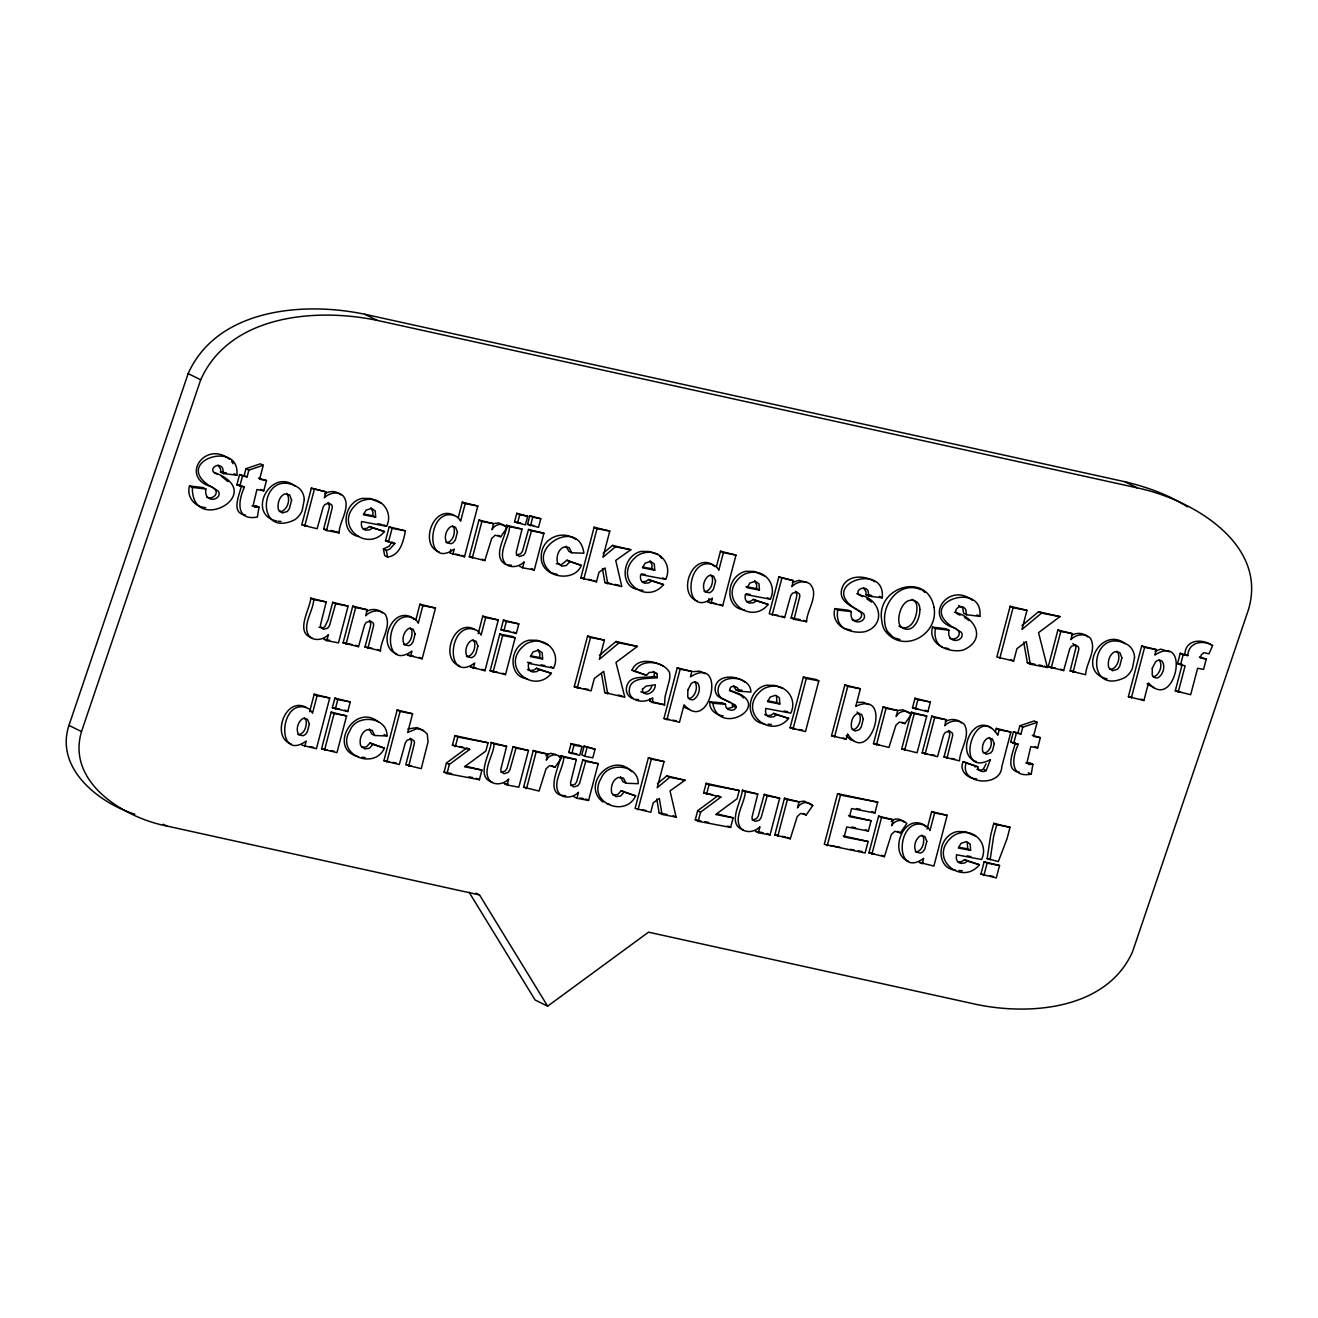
<?xml version="1.0" encoding="UTF-8"?>
<svg xmlns="http://www.w3.org/2000/svg" width="1318" height="1318" viewBox="0 0 1318 1318"><rect width="100%" height="100%" fill="white"/><g stroke="black" fill="none" stroke-linecap="round" stroke-linejoin="round"><path stroke-width="1.5" d="M727.239 708.623L732.511 707.288L732.314 703.482M723.203 715.888C716.053 715.163 708.82 709.694 709.891 701.835L722.626 702.873L725.543 704.306C724.752 709.908 733.829 712.577 736.021 707.535L735.23 704.932L718.92 696.942A11.203 9.621 -63.8 0 1 715.048 689.429C715.41 674.305 736.004 674.668 744.818 682.147M205.723 507.595C194.685 507.133 186.382 496.787 189.479 485.98L202.923 487.561L205.855 488.994L205.657 492.322A8.007 6.87 -63.8 0 0 208.145 497.66C212.544 501.796 221.819 497.397 218.426 491.235L209.167 485.502M859.6 595.11C880.193 598.043 886.866 624.65 865.399 631.569C851.362 634.765 830.076 625.951 834.854 608.603L848.314 610.185L851.23 611.618L851.049 614.929A8.007 6.87 -63.8 0 0 853.537 620.284C857.936 624.419 867.211 620.004 863.801 613.859C855.514 607.203 837.82 603.249 841.79 588.965C845.662 574.681 864.592 574.632 874.855 581.798M954.479 612.195C975.847 617.022 987.1 639.905 963.03 650.12C948.993 653.316 927.724 644.502 932.485 627.154L945.945 628.735L948.861 630.169L948.68 633.48A8.007 6.87 -63.8 0 0 951.168 638.835C955.566 642.97 964.842 638.555 961.448 632.409L952.189 626.676M375.646 517.15L363.356 514.811L366.107 510.148L371.544 508.386L375.235 510.939L375.646 517.15L372.73 515.717L372.978 512.092L370.836 507.825M542.621 658.951L530.33 656.611L533.065 651.949L538.518 650.186L542.209 652.74L542.621 658.951L539.705 657.517L539.952 653.876L537.81 649.626M654.733 570.167L642.443 567.844L645.177 563.165L650.631 561.402L654.321 563.956L654.733 570.167L651.8 568.733L652.064 565.109L649.922 560.858M759.415 590.069L747.125 587.729L749.86 583.05L755.313 581.287L759.003 583.841L759.415 590.069L756.499 588.619L756.746 584.994L754.604 580.744M779.811 704.01L767.521 701.687L770.256 697.008L775.709 695.245L779.399 697.799L779.811 704.01L776.895 702.576L776.483 696.365M970.608 850.341L958.318 848.001L961.053 843.339L966.506 841.576L970.196 844.13L970.608 850.341L967.692 848.907L967.28 842.696M218.047 465.205L220.584 469.027L220.617 472.141L223.533 473.574L236.861 475.205C240.667 439.224 173.745 460.707 208.178 484.892M863.438 587.812L865.975 591.65L866.008 594.764L868.924 596.197L882.236 597.828C886.058 561.847 819.121 583.33 853.553 607.499M958.548 605.489L962.75 607.911L963.639 613.315L966.555 614.748L979.867 616.363C983.689 580.398 916.751 601.881 951.184 626.05M189.479 485.98L192.395 487.413C191.341 536.344 269.893 493.179 214.224 472.487M834.854 608.603L837.77 610.036C836.436 616.791 838.001 625.144 844.657 628.554M932.485 627.154L935.418 628.587C934.067 635.342 935.632 643.695 942.288 647.105M633.101 698.639C628.06 697.189 625.144 691.505 626.693 686.53C629.839 673.959 645.128 678.852 654.305 676.233L654.305 672.427L653.201 671.406M634.93 671.62C640.433 657.995 663.251 661.092 669.379 672.114A16.574 14.218 -63.8 0 1 669.297 680.483L665.046 696.695L664.552 704.817L652.838 702.593L652.674 697.832C645.721 703.351 631.157 702.428 629.296 692.23C628.175 676.562 647.039 678.984 657.221 677.683L657.221 673.86L654.156 672.196L649.263 672.427L646.479 675.31L632.014 670.187C637.072 657.435 654.074 660.779 663.465 666.183M987.166 858.562L990.741 834.871L993.772 823.322L1010.033 827.292L1007.001 838.841L998.336 861.56L987.166 858.562L990.461 859.188M990.082 859.995L993.657 836.304L996.688 824.755L993.772 823.322M252.002 505.881L256.087 505.717L259.003 507.15L257.372 517.051C235.741 521.055 237.899 501.153 244.407 487.166L241.474 485.732C239.678 494.332 230.222 513.279 245.51 515.107M1032.884 764.275L1028.781 764.44L1026.953 762.858L1030.775 746.647L1037.645 747.949L1040.347 737.652L1033.493 736.35L1037.151 722.363L1022.752 727.223L1020.972 733.961L1013.46 731.655L1010.758 741.968L1018.27 744.275C1011.779 758.262 1009.621 778.18 1031.253 774.16L1032.884 764.275L1029.968 762.825L1025.865 762.99M244.407 487.166L236.878 484.859L239.579 474.546L247.109 476.852L248.871 470.114L263.271 465.254L259.613 479.225L266.483 480.543L263.765 490.84L256.911 489.538L253.072 505.733L254.918 507.315L259.003 507.15M239.794 486.293L242.512 475.979L239.579 474.546M244.192 475.419L245.955 468.681L260.354 463.821L263.271 465.254M311.377 488.187L301.74 524.926L317.127 528.732L323.223 506.903L325.002 504.399L329.187 503.163L331.988 505.206L332.334 507.315L326.551 530.511L339.088 532.9C339.088 521.434 352.499 505.321 342.285 494.975C336.568 491.284 328.923 493.097 324.343 497.809L325.908 491.828L311.377 488.187L325.908 491.828M304.656 526.36L314.294 489.621M326.551 530.511L323.635 529.078L328.923 508.88L329.418 505.865L328.001 502.438M318.923 627.203L322.811 627.813L324.821 626.676L328.067 619.987L332.696 602.31L335.629 603.743L329.516 625.605L327.737 628.109L323.569 629.345L320.752 627.286L320.422 625.177L326.205 601.964L310.751 598.141C310.438 608.405 294.392 632.591 311.905 637.797M310.751 598.141L313.668 599.575C313.651 611.041 300.257 627.137 310.455 637.5C316.155 641.191 323.8 639.411 328.38 634.699L326.815 640.647L338.462 642.854L348.1 606.115L332.696 602.31M309.598 711.786L314.211 694.207L329.731 698.029L316.419 748.756L301.822 745.098M314.211 694.207L317.127 695.64L312.514 713.219A14.136 12.126 -63.8 0 0 306.88 707.782C279.152 697.832 275.857 762.776 306.171 741.095L304.738 746.532M367.92 648.456L373.702 625.243L373.373 623.15L370.556 621.107L366.371 622.343L364.608 624.847L358.512 646.66L343.108 642.854L352.746 606.132L367.294 609.773L365.712 615.753C370.638 610.498 379.963 608.867 385.268 614.369C391.957 625.77 381.001 639.214 380.457 650.845L365.004 647.023L370.292 626.824L370.786 623.809L369.369 620.366M346.024 644.304L355.662 607.565L352.746 606.132M321.559 748.838L331.213 712.115L346.601 715.921L336.963 752.644L321.559 748.838L326.913 749.86M332.35 707.717L334.871 698.128L350.258 701.934L347.754 711.522L332.35 707.717L339.484 709.068M324.492 750.288L334.129 713.549L331.213 712.115M335.283 709.15L337.787 699.561L334.871 698.128M384.461 531.533L372.5 527.925L369.715 529.82L365.959 530.198A6.936 5.964 -63.8 0 1 361.363 524.613L361.56 521.549L386.569 526.31C393.785 511.928 380.82 495.832 365.185 499.819A18.452 15.832 -63.8 0 0 355.415 505.173C333.882 525.981 367.129 552.934 384.461 531.533L369.584 526.492L366.799 528.386L363.043 528.765M394.807 543.494L385.515 540.841L389.189 526.87L405.433 530.841C403.374 541.352 400.375 555.207 387.607 557.086L384.691 555.652L383.39 548.931L389.255 546.146L391.891 542.06L394.807 543.494L389.798 549.079L386.306 550.364L383.39 548.931M388.431 542.275L392.105 528.304L389.189 526.87M415.862 619.839L419.964 604.221L435.484 608.059L422.172 658.769L407.575 655.112L413.424 656.216M419.964 604.221L422.88 605.654L418.267 623.233A14.136 12.126 -63.8 0 0 412.633 617.796C384.905 607.845 381.61 672.806 411.924 651.108L410.491 656.545M408.695 766.285L414.478 743.072L414.149 740.963L411.331 738.92L407.147 740.172L405.384 742.677L399.288 764.489L383.884 760.684L397.196 709.974L412.583 713.779L407.69 732.462L416.85 728.722L422.501 729.694L427.246 734.027L428.053 741.902L421.233 768.658L405.779 764.852L411.068 744.637L411.562 741.639L410.145 738.195M386.8 762.117L400.112 711.407L397.196 709.974M458.203 517.809L462.305 502.191L477.824 506.013L464.513 556.74L449.916 553.082L450.871 549.458M462.305 502.191L465.221 503.624L460.608 521.203A14.136 12.126 -63.8 0 0 454.974 515.766C427.246 505.815 423.951 570.76 454.265 549.079L452.832 554.516M500.725 536.739L495.173 535.19L491.746 538.387L484.777 560.578L469.323 556.756L478.961 520.033L493.558 523.674L491.976 529.704C494.975 523.938 502.801 522.356 507.216 527.431L500.725 536.739L497.809 535.306M472.239 558.206L481.877 521.467L478.961 520.033M478.154 633.727L482.767 616.149L498.286 619.987L484.991 670.697L470.394 667.04L476.226 668.16M516.475 555.043L520.643 553.807L522.422 551.303L528.534 529.441L531.451 530.874L525.338 552.736L523.559 555.24L519.391 556.476L516.59 554.417L516.244 552.308L522.043 529.095L506.59 525.272C506.771 536.212 491.449 555.982 505.354 564.252M446.983 773.551L444.067 772.117L446.456 762.99L466.786 747.965L469.702 749.398L449.372 764.424L446.983 773.551L479.406 779.712L481.927 770.107L465.452 766.087M482.767 616.149L485.683 617.598L481.086 635.161A14.136 12.126 -63.8 0 0 475.452 629.74C447.708 619.789 444.413 684.734 474.727 663.053L473.31 668.473M506.59 525.272L509.506 526.706C509.489 538.172 496.079 554.268 506.277 564.631C511.977 568.305 519.638 566.542 524.202 561.83L522.636 567.778L534.284 569.986L543.922 533.246L528.534 529.441M469.702 749.398L452.404 745.23L454.924 735.609L488.039 742.792L485.881 751.013L464.496 766.779L481.927 770.107M455.32 746.663L457.84 737.042L454.924 735.609M514.547 521.928L516.804 513.279L527.694 516.228L525.437 524.877L514.547 521.928L520.511 523.048M517.463 523.361L519.737 514.712L516.804 513.279M527.546 524.383L529.803 515.733L540.792 518.715L538.518 527.365L527.546 524.383L533.592 525.536M490.131 670.796L499.769 634.057L512.241 636.429L515.157 637.863L505.519 674.602L490.131 670.796L497.265 672.147M500.922 629.658L503.427 620.086L518.831 623.892L516.31 633.464L500.922 629.658L509.835 631.355M530.462 525.833L532.719 517.183L529.803 515.733M493.047 672.229L502.685 635.49L499.769 634.057M503.838 631.091L506.343 621.519L503.427 620.086M501.021 772.266L505.189 771.014L506.969 768.526L513.081 746.663L515.997 748.097L509.885 769.959L508.105 772.463L503.937 773.699L501.12 771.64L500.791 769.531L506.59 746.317L491.12 742.495C490.807 752.759 474.76 776.928 492.273 782.151M491.12 742.495L494.052 743.929C494.036 755.395 480.625 771.491 490.823 781.838C496.524 785.528 504.184 783.765 508.748 779.037L507.183 785.001L518.831 787.208L528.469 750.469L513.081 746.663M551.418 673.333L539.474 669.725L536.69 671.62L532.917 671.999A6.936 5.964 -63.8 0 1 528.32 666.414L528.518 663.349L553.544 668.111C560.76 653.712 547.777 637.632 532.143 641.619A18.452 15.832 -63.8 0 0 522.389 646.973C500.84 667.781 534.087 694.734 551.418 673.333L536.541 668.275L533.757 670.187L530.001 670.565A6.936 5.964 -63.8 0 1 527.513 669.462M555.01 767.208L549.458 765.659L546.031 768.855L539.062 791.047L523.608 787.225L533.246 750.502L547.843 754.143L546.262 760.173C549.244 754.407 557.069 752.825 561.501 757.899L555.01 767.208L552.094 765.774M607.779 583.956L605.044 567.976L598.982 572.259L596.477 581.798L580.81 577.943L594.121 527.233L609.789 531.088L602.919 557.267L615.44 546.838L630.795 549.754L615.737 560.414L621.832 586.625L604.863 582.523L602.474 568.536M526.525 788.675L536.162 751.935L533.246 750.502M583.726 579.376L597.038 528.666L594.121 527.233M607.73 694.026L603.726 671.356L594.319 678.473L591.074 690.863L574.269 686.777L587.581 636.067L604.385 640.136L599.361 659.313L618.933 642.904L637.401 646.413L615.967 662.443L624.831 697.271L604.814 692.576L601.469 673.696M577.185 688.21L590.497 637.5L587.581 636.067M570.76 785.512L574.928 784.276L576.707 781.772L582.82 759.909L585.736 761.343L579.623 783.205L577.844 785.709L573.676 786.945L570.859 784.885L570.529 782.777L576.312 759.563L560.858 755.741C560.051 765.478 543.032 795.874 565.669 795.693M560.858 755.741L563.774 757.175C563.774 768.641 550.364 784.737 560.562 795.1C566.262 798.774 573.923 797.011 578.487 792.299L576.922 798.247L588.569 800.454L598.207 763.715L582.82 759.909M568.816 752.38L571.089 743.747L579.063 745.247L581.979 746.696L579.706 755.346L568.816 752.38L576.79 753.896M571.748 753.83L574.005 745.181L571.089 743.747M584.088 746.202L581.815 754.852L584.747 756.301L592.803 757.817L595.077 749.184L584.088 746.202L595.077 749.184M584.747 756.301L587.004 747.652M663.531 584.566L651.586 580.941L648.802 582.853L645.029 583.215A6.936 5.964 -63.8 0 1 640.433 577.646L640.63 574.582L665.656 579.327C672.872 564.944 659.89 548.848 644.255 552.835A18.452 15.832 -63.8 0 0 634.502 558.189C612.952 578.997 646.199 605.951 663.531 584.566L648.654 579.508L645.869 581.403L642.113 581.782M685.08 780.223L669.725 777.307L657.204 787.736L664.074 761.557L648.407 757.702L635.095 808.412L650.762 812.267L653.267 802.728L659.329 798.444L662.064 814.425L676.118 817.094L670.022 790.882L685.08 780.223L666.809 775.874L657.418 783.699M638.011 809.845L651.323 759.135L648.407 757.702M663.942 718.491L677.254 667.781L691.851 671.439L690.418 676.859C727.371 653.382 710.534 735.065 684.058 704.784L679.462 722.313L663.942 718.491L669.346 719.513M666.859 719.925L680.17 669.214L677.254 667.781M716.382 566.855L720.468 551.237L735.988 555.076L722.692 605.786L708.096 602.128L709.035 598.504M720.468 551.237L723.384 552.67L718.788 570.249A14.136 12.126 -63.8 0 0 713.137 564.829C685.409 554.878 682.114 619.822 712.428 598.141L711.012 603.562M698.194 821.279L695.261 819.845L697.667 810.718L717.997 795.693L720.913 797.126L700.583 812.152L698.194 821.279L730.617 827.44L733.137 817.835L716.663 813.816M720.913 797.126L703.614 792.958L706.135 783.337L739.25 790.52L737.091 798.741L715.707 814.508L733.137 817.835M706.53 794.392L709.051 784.787L706.135 783.337M768.213 604.451L756.268 600.827L753.484 602.738L749.711 603.117A6.936 5.964 -63.8 0 1 745.115 597.532L745.313 594.467L770.338 599.212C777.554 584.83 764.572 568.75 748.937 572.737A18.452 15.832 -63.8 0 0 739.184 578.075C717.635 598.883 750.881 625.836 768.213 604.451L753.352 599.393L750.552 601.305L746.795 601.667M778.872 577.004L769.234 613.743L784.638 617.549L790.734 595.736L792.497 593.232L796.682 591.996L799.499 594.023L799.845 596.131L794.046 619.345L806.583 621.717C806.6 610.267 820.01 594.154 809.796 583.808C804.079 580.101 796.418 581.913 791.854 586.642L793.42 580.661L778.872 577.004L793.42 580.661M772.167 615.176L781.805 578.454M752.232 819.994L756.4 818.758L758.179 816.254L764.275 794.392L767.208 795.825L761.096 817.687L759.316 820.191L755.148 821.427L752.331 819.368L752.001 817.259L757.784 794.046L742.331 790.223C742.018 800.487 725.971 824.656 743.484 829.879M742.331 790.223L745.247 791.657C745.23 803.123 731.836 819.219 742.034 829.566C747.734 833.256 755.395 831.493 759.959 826.765L758.394 832.729L770.041 834.937L779.679 798.197L764.275 794.392M794.046 619.345L791.13 617.911L796.434 597.697L796.912 594.698L795.495 591.255M790.075 727.783L803.387 677.073L815.891 679.445L818.808 680.879L805.496 731.589L790.075 727.783L795.429 728.805M792.991 729.216L806.303 678.506L803.387 677.073M806.221 814.936L800.669 813.387L797.225 816.583L790.273 838.775L774.819 834.953L784.457 798.23L799.054 801.871L797.472 807.901C800.454 802.135 808.28 800.553 812.712 805.627L806.221 814.936L803.288 813.503M777.735 836.403L787.373 799.664L784.457 798.23M831.559 735.658L844.854 684.948L860.374 688.787L855.761 706.349C894.345 688.408 869.649 768.724 847.573 733.895L846.156 739.316L831.559 735.658L835.447 736.4M834.475 737.091L847.771 686.381L844.854 684.948M868.117 841.51L844.146 836.963L846.766 826.963L868.381 831.065L871.083 820.719L849.467 816.616L851.593 808.56L874.888 812.975L877.722 802.151L837.589 793.65L824.294 844.36L865.102 852.993L868.117 841.51L843.223 835.892M827.21 845.794L840.522 795.084L837.589 793.65M904.889 723.598L899.337 722.066L895.91 725.262L888.942 747.454L873.488 743.632L883.126 706.893L897.723 710.55L896.141 716.564C899.123 710.797 906.949 709.232 911.381 714.307L904.889 723.598L901.973 722.165M876.404 745.065L886.042 708.326L883.126 706.893M900.359 832.811L894.807 831.279L891.363 834.475L884.411 856.667L868.957 852.845L878.595 816.106L893.192 819.763L891.611 825.776C894.592 820.01 902.418 818.445 906.85 823.519L900.359 832.811L897.426 831.378M871.873 854.278L881.511 817.539L878.595 816.106M901.693 748.986L911.331 712.247L926.719 716.053L917.081 752.792L901.693 748.986L905.252 749.662M912.484 707.865L914.989 698.276L930.393 702.082L927.872 711.671L912.484 707.865L917.822 708.87M904.609 750.42L914.247 713.681L911.331 712.247M915.4 709.298L917.905 699.71L914.989 698.276M946.934 758.476L952.733 735.263L952.387 733.154L949.57 731.111L945.385 732.347L943.622 734.851L937.526 756.68L922.139 752.875L931.777 716.135L946.308 719.776L944.742 725.757C949.652 720.518 958.977 718.87 964.282 724.373C970.987 735.79 960.031 749.234 959.471 760.848L944.017 757.026L949.322 736.828L949.817 733.829L948.383 730.386M925.055 754.308L934.693 717.569L931.777 716.135M927.065 829.088L931.678 811.526L947.181 815.348L933.885 866.058L919.289 862.417L923.177 863.142M931.678 811.526L934.594 812.959L929.981 830.538A14.136 12.126 -63.8 0 0 924.346 825.101C896.602 815.15 893.324 880.095 923.638 858.413L922.205 863.85M1059.969 616.626L1041.5 613.117L1021.928 629.51L1026.953 610.349L1010.148 606.28L996.853 656.99L1013.657 661.059L1016.903 648.687L1026.294 641.569L1030.297 664.223L1047.398 667.485L1038.551 632.656L1059.969 616.626L1038.584 611.684L1022.027 625.556M999.769 658.423L1013.064 607.713L1010.148 606.28M995.354 732.017L996.293 728.393L1010.89 732.05L1001.795 766.746C1000.823 788.164 958.927 784.21 966.127 762.99L963.211 761.557C958.73 770.733 967.725 778.691 976.589 778.872M996.293 728.393L999.209 729.826L997.792 735.263C975.073 699.71 952.107 779.63 990.461 759.613L986.177 770.602C983.195 772.793 977.363 771.145 977.824 766.845L963.211 761.557M1018.27 744.275L1013.674 743.401L1016.376 733.088L1013.46 731.655M980.938 874.131L984.184 861.708L999.555 865.498L996.293 877.92L980.938 874.131L984.48 874.806M1015.354 742.841C1013.558 751.441 1004.102 770.387 1019.391 772.233M1018.056 732.528L1019.835 725.79L1034.235 720.93L1037.151 722.363M983.854 875.564L987.116 863.142L984.184 861.708M1073.066 672.361L1078.849 649.148L1078.503 647.039L1075.702 644.996L1071.518 646.232L1069.738 648.736L1063.642 670.565L1048.255 666.76L1057.893 630.02L1072.424 633.661L1070.859 639.642C1075.785 634.403 1085.109 632.755 1090.414 638.258C1097.103 649.675 1086.147 663.119 1085.604 674.734L1070.134 670.911L1075.933 647.715L1075.587 645.606L1072.786 643.563M1051.171 668.193L1060.809 631.454L1057.893 630.02M1128.389 696.662L1141.701 645.952L1156.298 649.593L1154.865 655.03C1191.818 631.553 1174.981 713.219 1148.505 682.955L1143.909 700.484L1128.389 696.662L1131.997 697.337M1131.305 698.095L1144.617 647.385L1141.701 645.952M1177.534 663.58L1180.236 653.267L1187.815 655.59C1188.276 642.327 1202.823 639.378 1212.593 645.622L1208.985 653.876L1203.993 652.657L1201.308 654.782L1200.319 657.962L1206.267 659.099L1203.565 669.396L1197.617 668.275L1190.681 694.701L1175.261 690.896L1182.18 664.453L1177.534 663.58L1185.113 665.903L1178.177 692.329M1180.45 665.013L1183.152 654.7L1180.236 653.267M1184.898 654.156C1185.475 639.032 1202.757 638.489 1212.593 645.622M1187.584 506.903C1168.44 494.645 1146.775 486.919 1124.765 481.713L364.757 314.244C303.239 301.328 217.206 308.676 188.144 373.604L68.948 725.394C54.763 768.147 98.504 802.86 134.881 814.194M81.502 731.572C66.279 782.48 124.139 817.753 166.826 826.024L479.521 894.938L547.645 1006.161L648.505 932.172L976.193 1004.382C1030.643 1015.799 1106.79 1009.291 1132.524 951.827L1248.146 610.596C1269.036 544.021 1191.867 499.275 1137.319 487.891L377.31 320.406C315.793 307.506 229.76 314.854 200.698 379.782L81.502 731.572L68.948 725.394M651.85 685.574C651.141 690.533 645.49 694.108 640.845 691.818M986.095 763.748L983.261 769.168L981.267 770.074L976.967 769.399M361.923 747.471L366.42 746.828L370.061 742.957L384.444 748.163C373.851 770.931 335.101 754.226 349.995 730.551C356.189 713.45 387.723 716.663 386.965 735.971L374.773 735.51L371.857 734.06L369.304 728.92M556.328 563.643L561.204 564.812L566.987 560.216L581.37 565.422C573.725 584.022 539.54 576.641 541.286 556.443C540.907 538.716 561.913 528.979 575.62 539.424M613.134 795.199L617.631 794.573L621.272 790.685L635.655 795.891C625.061 818.659 586.312 801.954 601.206 778.279C607.4 761.178 638.933 764.391 638.176 783.699L625.984 783.238L623.052 781.788L620.514 776.648M384.444 748.163L372.978 744.39L369.337 748.278L364.855 748.904L360.621 745.642C359.106 739.925 361.132 732.05 367.129 729.727L372.22 730.353L374.773 735.51M581.37 565.422L569.903 561.649L566.262 565.537L561.781 566.163L557.547 562.901C556.031 557.201 558.058 549.309 564.055 546.986L569.145 547.613L571.699 552.769L583.89 553.231C579.063 515.898 522.455 549.26 551.665 573.017M635.655 795.891L624.188 792.118L620.547 796.006L616.05 796.632L611.832 793.37C610.316 787.653 612.343 779.778 618.34 777.455L623.43 778.081L625.984 783.238M788.625 718.409C771.294 739.793 738.031 712.84 759.58 692.032A18.452 15.832 -63.8 0 1 769.35 686.678C784.984 682.691 797.95 698.787 790.734 713.17L765.725 708.425L765.527 711.489A6.936 5.964 -63.8 0 0 770.124 717.058L773.88 716.695L776.664 714.784L788.625 718.409L773.748 713.351L770.964 715.262L767.191 715.625A6.936 5.964 -63.8 0 1 764.72 714.537M979.422 864.723C962.091 886.124 928.828 859.171 950.377 838.363A18.452 15.832 -63.8 0 1 960.147 833.009C975.765 829.022 988.747 845.118 981.531 859.501L956.522 854.756L956.308 857.82A6.936 5.964 -63.8 0 0 960.904 863.389L964.677 863.01L967.461 861.115L979.422 864.723L964.545 859.682L961.761 861.577L957.988 861.956M599.443 655.343L616.017 641.471L637.401 646.413M603.133 553.231L612.524 545.405L630.795 549.754M545.916 755.758L550.529 753.286L555.817 754.423M891.265 821.378C894.708 817.522 900.639 818.659 903.934 822.086M1155.029 651.158L1160.812 649.131L1169.494 651.833M324.871 493.739C329.681 490.576 336.881 490.708 340.983 494.991M366.239 611.667C371.05 608.521 378.25 608.652 382.352 612.936M792.382 582.556L798.84 580.348L806.88 582.375M1071.386 635.573C1076.196 632.409 1083.396 632.541 1087.482 636.825M945.27 721.687C950.064 718.524 957.28 718.656 961.366 722.939M407.97 728.953L417.229 727.585L423.127 730.765M493.953 523.543L498.764 522.916L507.216 527.431M898.118 710.418L902.929 709.792L911.381 714.307M799.449 801.739L804.26 801.113L812.712 805.627M693.169 671.636L699.627 671.159L705.048 673.663M857.969 702.395L863.504 702.296L868.628 704.537M852.12 729.628L854.311 729.497C859.55 726.597 862.252 718.013 858.743 712.972L856.914 712.082M445.995 542.39L448.334 542.275C453.491 539.853 455.155 532.884 454.002 527.694L452.585 525.75M704.174 591.436L706.497 591.321C711.654 588.915 713.335 581.93 712.181 576.74L710.748 574.796M403.654 644.42L405.993 644.304C411.15 641.882 412.814 634.914 411.661 629.724L410.244 627.78M466.473 656.348L468.796 656.232C473.953 653.827 475.633 646.841 474.48 641.652L473.047 639.708M297.901 734.406L300.24 734.291C305.397 731.869 307.061 724.9 305.908 719.71L304.491 717.766M915.367 851.708L917.69 851.609C922.864 849.187 924.528 842.218 923.374 837.012L921.957 835.068M279.317 511.549L281.92 511.433C287.884 508.484 290.817 498.814 286.649 493.393M1109.575 669.297L1112.178 669.182C1118.158 666.233 1121.091 656.562 1116.923 651.141M983.294 752.842L985.567 752.743C990.905 750.436 993.294 741.985 989.406 737.487M733.566 685.706L735.823 689.726L741.919 690.204M735.823 689.726L738.739 691.159L750.914 692.098C750.815 675.277 718.178 672.823 717.981 690.863A11.203 9.621 -63.8 0 0 721.836 698.375L730.238 702.461M507.727 564.928L511.4 565.224M709.891 701.835L712.807 703.268L725.543 704.306M635.787 699.347L638.604 699.611M639.658 590.003L643.036 590.332M768.13 724.175L771.491 724.488M958.911 870.49L962.288 870.819M361.824 757.224L365.168 757.553M278.164 521.203L280.998 521.5M192.395 487.413L205.855 488.994M837.77 610.036L851.23 611.618M935.418 628.587L948.861 630.169M220.617 472.141L226.334 472.832M866.008 594.764L871.709 595.456M465.221 503.624L477.824 506.013M597.038 528.666L609.789 531.088M723.384 552.67L735.988 555.076M1013.064 607.713L1026.953 610.349M519.737 514.712L527.694 516.228M532.719 517.183L540.792 518.715M258.41 478.121L266.483 480.543M1199.38 656.908L1206.267 659.099M242.512 475.979L247.109 476.852M481.877 521.467L493.558 523.674M509.506 526.706L522.043 529.095M531.451 530.874L543.922 533.246M1060.809 631.454L1072.424 633.661M1144.617 647.385L1156.298 649.593M1183.152 654.7L1187.815 655.59M236.878 484.859L239.942 485.436M363.949 514.053L372.73 515.717M643.036 567.069L651.8 568.733M745.955 586.625L756.499 588.619M377.887 523.773L381.726 524.498M641.569 573.874L645.408 574.599M746.252 593.759L750.09 594.5M392.105 528.304L405.433 530.841M303.519 525.256L307.094 525.931M323.635 529.078L327.21 529.77M330.785 530.446L334.377 531.121M385.515 540.841L388.711 541.451M455.764 554.186L459.652 554.927M469.323 556.756L472.915 557.448M580.81 577.943L584.451 578.635M588.092 579.327L591.749 580.019M604.863 582.523L610.877 583.66M614.896 584.418L618.916 585.192M708.096 602.128L715.872 603.611M774.589 614.765L778.147 615.44M791.13 617.911L800.092 619.608M1023.707 642.031L1027.381 662.789L1034.976 664.239M1038.782 664.964L1042.587 665.689M1048.255 666.76L1055.389 668.111M1070.134 670.911L1075.521 671.933M1175.261 690.896L1180.615 691.901M422.88 605.654L435.484 608.059M485.683 617.598L498.286 619.987M506.343 621.519L518.831 623.892M590.497 637.5L604.385 640.136M806.303 678.506L818.808 680.879M847.771 686.381L860.374 688.787M917.905 699.71L930.393 702.082M1032.291 735.23L1040.347 737.652M313.668 599.575L326.205 601.964M335.629 603.743L348.1 606.115M355.662 607.565L367.294 609.773M502.685 635.49L515.157 637.863M680.17 669.214L691.851 671.439M886.042 708.326L897.723 710.55M914.247 713.681L926.719 716.053M934.693 717.569L946.308 719.776M999.209 729.826L1010.89 732.05M1016.376 733.088L1020.972 733.961M530.923 655.853L539.705 657.517M768.114 700.912L776.895 702.576M527.529 662.279L531.368 663.02M540.99 664.849L544.845 665.574M783.963 711.012L787.818 711.736M329.714 640.317L323.898 639.214L326.815 640.647M343.108 642.854L352.021 644.551M365.004 647.023L372.17 648.374M574.269 686.777L580.217 687.914M584.187 688.671L588.158 689.413M604.814 692.576L608.603 693.301M618.109 695.113L621.915 695.838M649.576 698.82L649.922 701.16L664.552 704.817M799.005 729.48L802.58 730.156M873.488 743.632L878.859 744.654M922.139 752.875L927.477 753.896M931.052 754.571L934.61 755.247M944.017 757.026L947.609 757.718M951.184 758.394L954.759 759.069M672.954 720.205L676.546 720.88M317.127 695.64L329.731 698.029M337.787 699.561L350.258 701.934M400.112 711.407L412.583 713.779M651.323 759.135L664.074 761.557M840.522 795.084L877.722 802.151M934.594 812.959L947.181 815.348M996.688 824.755L1010.033 827.292M574.005 745.181L581.979 746.696M856.436 808.593L860.325 809.334M334.129 713.549L346.601 715.921M457.84 737.042L488.039 742.792M494.052 743.929L506.59 746.317M515.997 748.097L528.469 750.469M536.162 751.935L547.843 754.143M563.774 757.175L576.312 759.563M585.736 761.343L598.207 763.715M709.051 784.787L739.25 790.52M745.247 791.657L757.784 794.046M767.208 795.825L779.679 798.197M787.373 799.664L799.054 801.871M881.511 817.539L893.192 819.763M848.528 815.545L871.083 820.719M452.404 745.23L455.995 745.906M459.587 746.598L463.178 747.273M703.614 792.958L712.593 794.672M851.708 827.012L855.629 827.77M958.911 847.243L967.692 848.907M967.066 855.876L970.921 856.601M987.116 863.142L999.555 865.498M309.615 746.581L313.503 747.306M330.472 750.535L334.047 751.211M383.884 760.684L389.238 761.705M392.797 762.381L396.356 763.056M407.559 765.181L411.15 765.857M444.067 772.117L451.695 773.567M468.862 776.829L472.684 777.554M508.155 784.292L504.267 783.551L507.183 785.001M523.608 787.225L527.184 787.917M579.821 797.917L583.709 798.659M642.377 809.796L646.018 810.488M656.759 799.005L659.148 812.975L667.172 814.508M695.261 819.845L700.995 820.933M704.801 821.658L708.623 822.383M763.237 832.762L755.478 831.279L758.394 832.729M774.819 834.953L778.394 835.645M781.986 836.32L785.561 836.996M830.274 845.497L840.241 847.392M850.209 849.286L854.196 850.044M858.183 850.802L862.186 851.56M868.957 852.845L874.328 853.866M989.818 875.811L993.377 876.486M552.407 573.132L557.086 574.302M606.692 803.601L609.806 804.392M358.595 756.664C326.93 749.695 354.147 701.621 378.694 722.165M945.27 647.879L948.746 648.753M845.892 628.9L851.099 630.202M1107.021 678.803C1076.312 672.196 1100.711 625.21 1125.226 643.629M276.747 521.055C246.054 514.448 270.454 467.462 294.968 485.881M921.298 589.821C900.622 580.414 882.401 602.59 884.707 622.228A24.416 20.956 -63.8 0 0 887.459 631.421L893.39 637.517M744.341 609.888C727.536 608.636 726.037 586.461 736.268 576.641A18.452 15.832 -63.8 0 1 746.021 571.304L754.061 571.419L764.456 575.9M637.78 589.459C622.195 587.054 622.129 565.949 631.586 556.756A18.452 15.832 -63.8 0 1 641.339 551.402L649.379 551.534L657.847 554.548M358.71 536.442C343.125 534.037 343.059 512.933 352.499 503.74A18.452 15.832 -63.8 0 1 362.269 498.385L370.292 498.517L380.704 502.998M764.753 723.846C747.932 722.594 746.449 700.402 756.664 690.599A18.452 15.832 -63.8 0 1 766.433 685.245L774.457 685.376L782.941 688.391M527.546 678.77C510.741 677.534 509.242 655.343 519.473 645.54A18.452 15.832 -63.8 0 1 529.226 640.186L537.266 640.301L547.662 644.799M955.55 870.177C938.729 868.924 937.23 846.733 947.461 836.93A18.452 15.832 -63.8 0 1 957.214 831.576L965.254 831.707L975.666 836.189M893.225 637.5L899.996 639.494M1153.942 687.716L1147.088 683.811M689.495 709.545L684.536 707.436M949.734 638.291C954.38 641.009 961.596 636.248 958.515 630.976L956.374 628.966M852.103 619.74C856.749 622.458 863.965 617.697 860.885 612.425L854.542 608.125M206.728 497.117C211.358 499.835 218.574 495.074 215.509 489.802L213.351 487.808M697.387 600.975C677.864 594.863 690.237 556.031 710.221 563.379A14.136 12.126 -63.8 0 1 714.389 566.509M439.224 551.913C419.701 545.817 432.073 506.985 452.058 514.333A14.136 12.126 -63.8 0 1 454.348 515.635M459.685 665.887C440.179 659.774 452.535 620.943 472.519 628.307A14.136 12.126 -63.8 0 1 474.826 629.609M396.883 653.942C377.36 647.846 389.733 609.015 409.717 616.363A14.136 12.126 -63.8 0 1 413.885 619.476M908.58 861.247C889.073 855.151 901.446 816.32 921.43 823.668A14.136 12.126 -63.8 0 1 925.598 826.781M291.13 743.929C271.607 737.833 283.98 699.001 303.964 706.349A14.136 12.126 -63.8 0 1 306.254 707.651M632.014 670.187L646.479 675.31M853.504 740.7L850.456 739.711L846.222 735.774M966.127 762.99L977.824 766.845M976.259 761.59C955.336 755.165 971.926 714.043 991.515 728.146M729.365 690.484C778.279 702.609 718.953 739.036 712.807 703.268M740.7 695.146L730.501 690.896L729.826 688.622C731.49 684.306 739.217 686.678 738.739 691.159M1124.765 481.713L1137.319 487.891M1038.584 611.684L1041.5 613.117M976.951 614.929L979.867 616.363M364.757 314.244L377.31 320.406M1140.993 699.051L1143.909 700.484M1060.726 669.132L1063.642 670.565M1044.482 666.035L1047.398 667.485M1027.381 662.789L1030.297 664.223M1010.741 659.626L1013.657 661.059M879.32 596.379L882.236 597.828M767.405 597.779L770.338 599.212M1019.835 725.79L1022.752 727.223M803.667 620.284L806.583 621.717M753.352 599.393L756.268 600.827M781.722 616.116L784.638 617.549M1034.729 746.515L1037.645 747.949M612.524 545.405L615.44 546.838M1010.758 741.968L1013.674 743.401M719.76 604.352L722.692 605.786M662.723 577.894L665.656 579.327M924.956 710.221L927.872 711.671M648.654 579.508L651.586 580.941M1028.337 772.727L1031.253 774.16M571.699 552.769L568.783 551.319L566.229 546.179M188.144 373.604L200.698 379.782M566.987 560.216L569.903 561.649M983.261 769.168L986.177 770.602M593.561 580.365L596.477 581.798M531.368 568.552L534.284 569.986M519.72 566.345L522.636 567.778M481.861 559.145L484.777 560.578M843.223 737.882L846.156 739.316M461.597 555.29L464.513 556.74M773.748 713.351L776.664 714.784M383.653 524.877L386.569 526.31M616.017 641.471L618.933 642.904M733.105 704.685L736.021 706.135M369.584 526.492L372.5 527.925M733.105 706.102L736.021 707.535M245.955 468.681L248.871 470.114M654.305 672.427L657.221 673.86M654.305 676.233L657.221 677.683M233.929 473.755L236.861 475.205M260.849 489.406L263.765 490.84M336.172 531.467L339.088 532.9M513.394 632.03L516.31 633.464M649.922 701.16L652.838 702.593M871.972 811.542L874.888 812.975M964.545 859.682L967.461 861.115M550.611 666.677L553.544 668.111M865.448 829.632L868.381 831.065M536.541 668.275L539.474 669.725M881.495 855.234L884.411 856.667M502.603 673.168L505.519 674.602M482.059 669.264L484.991 670.697M666.809 775.874L669.725 777.307M787.357 837.342L790.273 838.775M419.256 657.336L422.172 658.769M767.125 833.503L770.041 834.937M377.541 649.395L380.457 650.845M697.667 810.718L700.583 812.152M727.701 826.007L730.617 827.44M355.596 645.227L358.512 646.66M558.585 756.466L561.501 757.899M673.201 815.661L676.118 817.094M621.272 790.685L624.188 792.118M659.148 812.975L662.064 814.425M585.653 799.021L588.569 800.454M574.005 796.813L576.922 798.247M344.838 710.089L347.754 711.522M446.456 762.99L449.372 764.424M476.49 778.279L479.406 779.712M384.049 734.538L386.965 735.971M370.061 742.957L372.978 744.39M475.93 893.159L479.521 894.938M547.645 1006.161L535.092 999.983L469.093 892.237M163.234 824.261L166.826 826.024M955.105 628.109C921.776 619.147 947.971 580.909 972.486 600.349M212.083 486.952C178.77 477.989 204.949 439.734 229.464 459.175M960.163 615.094C949.603 612.54 960.608 601.618 965.666 609.344L966.555 614.748M856.832 593.644L862.532 596.543M217.141 473.92C206.58 471.366 217.585 460.443 222.66 468.187L223.533 473.574M912.089 599.41L913.769 600.382A9.638 8.27 -63.8 0 1 916.768 605.539C918.152 615.242 911.232 633.431 898.942 626.099M964.463 617.368L969.109 620.613M866.832 598.817L871.478 602.062M221.457 476.193L227.915 481.564M603.018 802.052C580.612 785.034 612.03 750.749 631.866 771.738M922.699 590.53L924.989 592.457M859.764 595.077C853.504 590.167 865.069 584.928 868.035 590.793L868.924 596.197M741.276 695.69L743.5 697.914M659.774 556.015L661.652 558.42M1159.197 659.807C1162.756 664.799 1160.202 673.432 1154.98 676.332A6.112 5.239 -63.8 0 1 1152.838 676.464M694.751 681.637C698.309 686.629 695.756 695.261 690.533 698.178A6.112 5.239 -63.8 0 1 688.391 698.293M231.573 461.234L233.055 463.705M386.306 550.364L387.607 557.086M974.908 765.412L975.073 767.125M304.31 499.604L302.119 510.725A18.534 15.915 -63.8 0 1 294.87 519.687C253.04 540.199 260.025 465.172 297.884 487.314A18.287 15.684 -63.8 0 1 304.31 499.604M1134.567 657.352L1132.376 668.473A18.534 15.915 -63.8 0 1 1125.127 677.436C1083.314 697.947 1090.283 622.92 1128.142 645.062A18.287 15.684 -63.8 0 1 1134.567 657.352M934.034 607.499C938.927 635.54 901.627 654.881 884.543 629.988A24.416 20.956 -63.8 0 1 881.791 620.794C875.317 586.724 927.625 571.188 934.034 607.499M642.393 689.314L642.706 692.214C647.846 697.107 655.425 690.879 655.359 684.767L646.117 686.118L642.393 689.314M919.865 609.509C920.145 618.719 913.143 634.601 901.858 627.549A9.506 8.172 -63.8 0 1 898.942 622.294C897.558 612.689 904.543 594.682 916.685 601.815A9.638 8.27 -63.8 0 1 919.684 606.972L919.865 609.509M994.299 743.698L992.47 750.749L990.642 753.023L986.21 754.275L982.75 751.606C981.696 746.795 983.228 740.304 987.973 738.047L992.322 738.92L994.299 743.698M309.351 724.043L307.292 731.935L305.364 734.488L303.156 735.724L298.906 734.917C295.347 729.908 297.934 721.292 303.14 718.359L307.407 719.2L309.351 724.043M415.104 634.057L413.045 641.948L411.117 644.502L408.909 645.738L404.659 644.93C401.1 639.938 403.687 631.306 408.893 628.373L413.16 629.213L415.104 634.057M457.445 532.027L455.385 539.919L453.458 542.472L451.25 543.708L447 542.901C443.441 537.892 446.028 529.276 451.25 526.343L455.501 527.184L457.445 532.027M477.907 646.001L475.847 653.876L473.92 656.43L471.712 657.666L467.462 656.875C463.92 651.866 466.49 643.233 471.712 640.317L475.979 641.141L477.907 646.001M687.831 690.055L687.765 696.843A6.112 5.239 -63.8 0 0 693.449 699.611C698.672 696.695 701.242 688.062 697.667 683.07A5.915 5.074 -63.8 0 0 691.225 683.515L687.831 690.055M715.608 581.09L713.549 588.965L711.621 591.518L709.413 592.754L705.163 591.947C701.604 586.955 704.191 578.322 709.413 575.389L713.664 576.23L715.608 581.09M926.801 841.362L924.742 849.253L922.831 851.79L920.623 853.043L916.372 852.235C912.814 847.227 915.4 838.61 920.607 835.678L924.874 836.518L926.801 841.362M1152.278 668.226L1152.212 675.014A6.112 5.239 -63.8 0 0 1157.896 677.781C1163.119 674.865 1165.689 666.233 1162.114 661.241A5.915 5.074 -63.8 0 0 1155.672 661.685L1152.278 668.226M291.608 500.148L289.35 508.732L287.275 511.499L282.233 512.982L278.411 509.786C277.192 504.102 278.988 496.491 284.704 493.921L289.581 494.827L291.608 500.148M1121.865 657.896L1119.625 666.48L1117.532 669.247L1112.491 670.73L1108.685 667.534C1107.449 661.85 1109.262 654.239 1114.979 651.669L1119.839 652.575L1121.865 657.896M863.323 719.084L861.214 727.091L859.352 729.678L855.036 731.062L851.593 728.162C850.588 722.956 852.103 715.938 857.392 713.615L861.659 714.405L863.323 719.084"/></g></svg>
